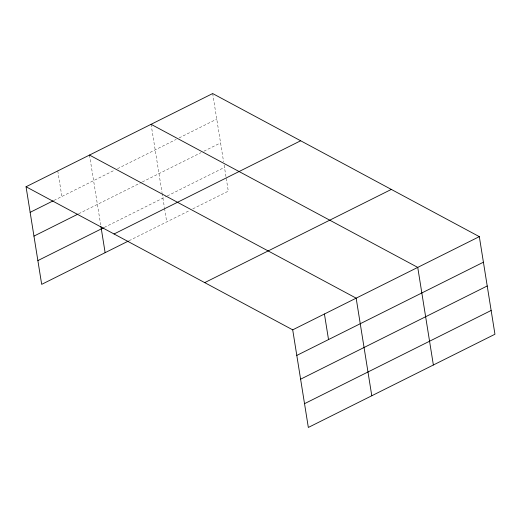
<?xml version="1.0" encoding="UTF-8"?>
<svg xmlns="http://www.w3.org/2000/svg" width="521" height="521" viewBox="0 0 521 521"><rect width="100%" height="100%" fill="white"/><g stroke="black" fill="none" stroke-linecap="round" stroke-linejoin="round"><path stroke-width="0.39" stroke-dasharray="2.6 1.95" d="M53.937 200.448L114.607 170.146M117.505 168.7L176.189 139.387M179.087 137.935L216.756 119.12M78.658 213.773L141.595 182.337M142.318 181.972L201.002 152.66M203.9 151.214L220.565 142.891M104.22 227.456L166.531 196.332M167.254 195.968L224.486 167.384M129.039 240.728L189.898 210.334M192.796 208.882L228.296 191.155L226.14 177.681M212.666 93.552L223.6 161.849M224.108 165.014L226.01 176.893M151.083 124.311L162.018 192.614M162.148 193.402L164.428 207.651M164.558 208.439L166.713 221.913M89.501 155.069L100.69 224.948M57.772 170.914L61.869 196.482"/><path stroke-width="0.78" d="M26.05 186.759L212.666 93.552L479.32 236.638L494.95 334.241L308.334 427.448L292.704 329.845L26.05 186.759L41.68 284.362L128.316 241.093M30.146 212.334L53.22 200.806M33.956 236.104L77.935 214.131M37.877 260.591L103.497 227.814M114.047 233.981L300.656 140.768M204.707 282.629L391.323 189.416M292.704 329.845L479.32 236.638M296.801 355.42L483.41 262.206M300.604 379.19L487.22 285.977M304.531 403.677L491.14 310.47M151.083 124.311L417.738 267.397L433.368 365M89.501 155.069L356.156 298.155L371.786 395.758M324.427 314L328.523 339.568M100.944 226.531L105.131 252.672"/></g></svg>
